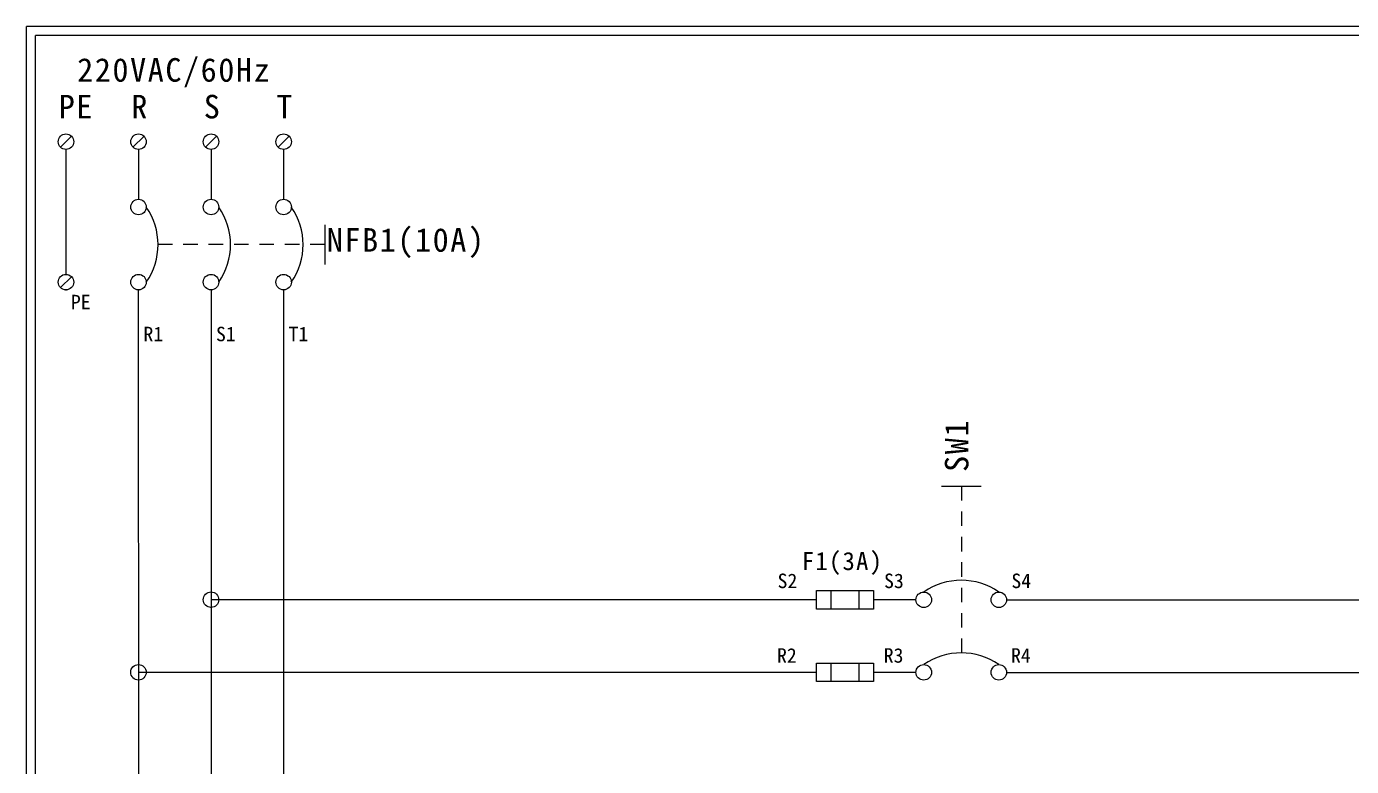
# Model space of a CAD drawing. Extents: x 10 to 297, y 3 to 207.
# Drawn here: x 10 to 192.6, y 105 to 207 of the extents above; entities that cross this region are included whole.
import ezdxf

# ---------------------------------------------------------------- set-up
doc = ezdxf.new("R2010")
doc.units = 0
doc.linetypes.add('HIDDEN9', pattern=[3.5, 2, -1.5])
doc.layers.get('0').update_dxf_attribs({"linetype": 'CONTINUOUS'})
doc.layers.add('圖框層', color=7, linetype='CONTINUOUS')
doc.layers.add('標尺寸層', color=3, linetype='CONTINUOUS')
doc.styles.add('STSL', font='kaiu.ttf')
doc.styles.add('標楷體', font='kaiu.ttf')

msp = doc.modelspace()

# ---------------------------------------------------------------- linework, layer by layer
at = {"color": 7}
for p, q in [((16.2, 191.85), (14.68, 190.33)), ((26.2, 191.85), (24.68, 190.33)), ((36.2, 191.85), (34.68, 190.33)), ((46.2, 191.85), (44.68, 190.33)), ((16.2, 172.49), (14.68, 170.98)), ((25.41, 170.67), (25.46, 96.22)), ((45.43, 119.79), (45.44, 96.22))]:
    msp.add_line(p, q, dxfattribs=at)
at = {"color": 7, "linetype": 'HIDDEN9'}
for p, q in [((51.11, 176.91), (28.13, 176.91)), ((138.86, 143.63), (138.86, 120.66))]:
    msp.add_line(p, q, dxfattribs=at)
at = {"color": 7}
for centre in [(15.44, 191.09), (25.44, 191.09), (35.44, 191.09), (45.44, 191.09), (25.44, 182.09), (35.44, 182.09), (45.44, 182.09), (15.44, 171.74), (25.44, 171.74), (35.44, 171.74), (45.44, 171.74), (35.44, 127.97), (133.68, 127.96), (144.03, 127.96), (25.43, 117.97), (133.68, 117.96), (144.03, 117.96)]:
    msp.add_circle(centre, 1.07, dxfattribs=at)
for centre, start, end in [((19.08, 176.91), 325.1286, 34.8714), ((29.08, 176.91), 325.1286, 34.8714), ((39.08, 176.91), 325.1286, 34.8714), ((138.86, 121.6), 55.1286, 124.8714), ((138.86, 111.6), 55.1286, 124.8714)]:
    msp.add_arc(centre, 9.05, start, end, dxfattribs=at)
at = {"layer": '圖框層', "color": 7}
for p, q in [((297, 206.97), (10, 206.97)), ((10, 3), (10, 206.97)), ((295.75, 205.72), (11.25, 205.72)), ((11.25, 4.25), (11.25, 205.72))]:
    msp.add_line(p, q, dxfattribs=at)
at = {"layer": '標尺寸層', "color": 7}
for p, q in [((15.44, 190.02), (15.44, 172.81)), ((25.44, 190.02), (25.44, 183.16)), ((35.44, 190.02), (35.44, 183.16)), ((45.44, 190.02), (45.44, 183.16)), ((51.11, 179.64), (51.11, 174.18)), ((15.44, 170.67), (15.44, 170.6)), ((25.44, 170.67), (25.44, 170.6)), ((35.44, 170.67), (35.44, 170.6)), ((35.44, 170.67), (35.44, 96.22)), ((45.44, 170.67), (45.43, 119.79)), ((45.44, 170.67), (45.44, 170.6)), ((136.12, 143.63), (141.59, 143.63)), ((118.88, 127.94), (35.44, 127.96)), ((120.88, 129.24), (120.88, 126.68)), ((124.77, 126.68), (124.77, 129.24)), ((132.61, 127.96), (126.77, 127.96)), ((145.1, 127.96), (217.6, 127.96)), ((145.1, 127.96), (145.17, 127.96)), ((35.43, 126.9), (35.43, 126.83)), ((120.88, 119.24), (120.88, 116.68)), ((124.77, 116.68), (124.77, 119.24)), ((25.43, 116.9), (25.43, 116.83)), ((118.88, 117.94), (25.44, 117.96)), ((132.61, 117.96), (126.77, 117.96)), ((145.1, 117.96), (197.6, 117.96)), ((145.1, 117.96), (145.17, 117.96))]:
    msp.add_line(p, q, dxfattribs=at)
for points in [[(118.88, 129.24), (126.77, 129.24), (126.77, 126.68), (118.88, 126.68)], [(118.88, 119.24), (126.77, 119.24), (126.77, 116.68), (118.88, 116.68)]]:
    msp.add_lwpolyline(points, close=True, dxfattribs=at)

# ---------------------------------------------------------------- texts
at = {"color": 7, "style": '標楷體'}
for s, insert, char_height, width, attachment_point in [('\\pt6.5;{\\T1.1;220VAC/60Hz}', (30.36, 200.59), 3.25, 32.2791, 5), ('\\pt6.5;{\\T1.1;PE}', (14.44, 197.55), 3.25, 2, 1), ('\\pt6.5;{\\T1.1;R}', (24.44, 197.55), 3.25, 2, 1), ('\\pt6.5;{\\T1.1;S}', (34.44, 197.55), 3.25, 2, 1), ('\\pt6.5;{\\T1.1;T}', (44.44, 197.55), 3.25, 2, 1), ('\\pt6.5;{\\T1.1;NFB1(10A)}', (62.34, 179.18), 3.25, 22.4705, 2), ('\\pt5;{\\T1.1;F1(3A)}', (122.48, 134.55), 2.5, 13.3484, 2)]:
    msp.add_mtext(s, dxfattribs=dict(at, insert=insert, char_height=char_height, width=width, attachment_point=attachment_point))
at = {"color": 7, "insert": (136.59, 149.24), "char_height": 3.25, "width": 11.2353, "attachment_point": 2, "rotation": 90, "style": '標楷體'}
msp.add_mtext('\\pt6.5;{\\T1.1;SW1}', dxfattribs=at)
at = {"layer": '圖框層', "color": 7, "style": 'STSL'}
for s, p in [('PE', (16.12, 167.99)), ('R1', (26.12, 163.59)), ('S1', (36.12, 163.59)), ('T1', (46.12, 163.59)), ('S2', (113.53, 129.57)), ('S3', (128.21, 129.57)), ('S4', (145.76, 129.57)), ('R2', (113.45, 119.29)), ('R3', (128.16, 119.29)), ('R4', (145.71, 119.29))]:
    msp.add_text(s, height=2, dxfattribs=at).set_placement(p)

doc.saveas('drawing.dxf')
